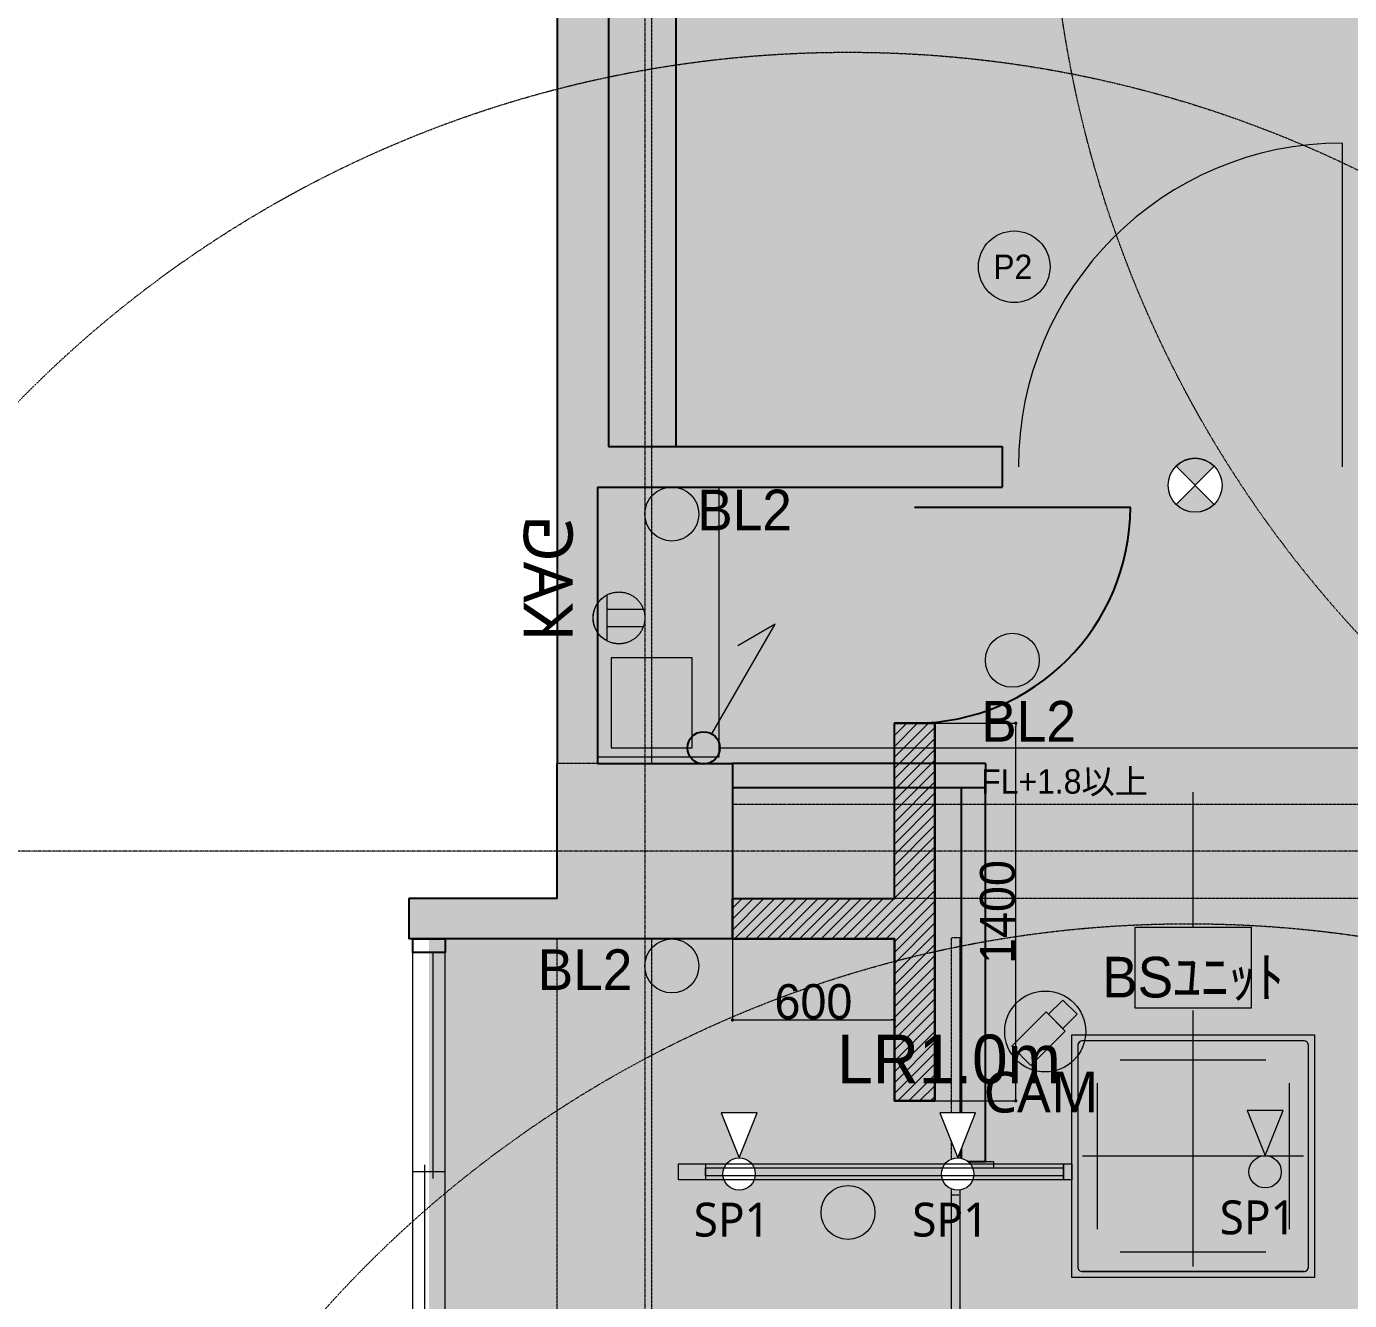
# Model space of a CAD drawing. Header units: millimetres. Extents: x -376000 to 292178, y -193032 to 188048.
# Drawn here: x -130023 to -125118, y 62184 to 66906 of the extents above; entities that cross this region are included whole.
import ezdxf

# ---------------------------------------------------------------- set-up
doc = ezdxf.new("R2010")
doc.units = ezdxf.units.MM
doc.header["$PDMODE"] = 1
doc.header["$PDSIZE"] = -2
for name, pattern in [('VW-01 短破線', [2.1161248, 1.0580624, -1.0580624]), ('ラインタイプ-1', [2.1165312, 1.0580624, -1.0584688]), ('ラインタイプ-28', [1.0581610785590276, 0.70538330078125, -0.3527777777777777]), ('ラインタイプ-6', [5.2915312, 3.175, -1.0580624, 0.3527044000000002, -0.7057644000000001])]:
    doc.linetypes.add(name, pattern=pattern)
for name, color, linetype, lineweight, true_color in [('02_0.25', 1, 'Continuous', 25, 0xff0000), ('03_0.15', 7, 'Continuous', 15, 0x990099), ('04_0.10', 7, 'Continuous', 9, 0x0099ff), ('04点線_0.10', 7, 'ラインタイプ-1', 9, 0x009dff), ('05_0.05点線', 9, 'ラインタイプ-28', 5, 0x808080), ('06一点鎖線', 7, 'ラインタイプ-6', 9, 0x9999ff), ('08_ハッチ・色', 7, 'Continuous', 5, 0x888888)]:
    doc.layers.add(name, color=color, linetype=linetype, lineweight=lineweight, true_color=true_color)
for name, color, linetype, lineweight in [('07_文字・記号', 7, 'Continuous', 9), ('_セキュリティー (2D)', 7, 'Continuous', 5), ('_塗（エリア） (2D)', 7, 'Continuous', 5), ('_塗（壁） (2D)', 7, 'Continuous', 5), ('_天井プロット (2D)', 7, 'Continuous', 5), ('_平面図(既存部) (2D)', 7, 'Continuous', 5), ('_平面図（新設） (2D)', 7, 'Continuous', 5), ('_梁 (2D)', 7, 'Continuous', 5), ('_給排水ガス (2D)', 7, 'Continuous', 5), ('_解体部 (2D)', 7, 'Continuous', 5), ('一般', 7, 'Continuous', 5), ('寸法', 7, 'Continuous', 5)]:
    doc.layers.add(name, color=color, linetype=linetype, lineweight=lineweight)
doc.styles.add('Hiragino Kaku Gothic Pro W3', font='', dxfattribs={"bigfont": 'Hiragino Kaku Gothic Pro W3'})
doc.styles.add('Hiragino Sans W3', font='', dxfattribs={"bigfont": 'Hiragino Sans W3'})
doc.styles.add('Yu Gothic UI', font='Yu Gothic UI.ttf')
doc.styles.add('Yu Gothic UI (bold)', font='Yu Gothic UI.ttf')
doc.styles.add('ＭＳ Ｐゴシック', font='MS PGothic.ttf')
doc.styles.get('Hiragino Kaku Gothic Pro W3').set_extended_font_data('Hiragino Kaku Gothic Pro W3')
doc.styles.get('Hiragino Sans W3').set_extended_font_data('Hiragino Sans W3')
doc.dimstyles.new('建具表寸法', dxfattribs={"dimtxt": 161.7816840277779, "dimasz": 0.19998779296875, "dimexe": 0, "dimexo": 0.3, "dimgap": 0.005, "dimtad": 1, "dimdsep": 46, "dimtxsty": 'Hiragino Sans W3', "dimblk": 'DOT', "dimblk1": 'DOT', "dimblk2": 'DOT', "dimcen": 0, "dimazin": 0, "dimtfac": 1, "dimtix": 1, "dimtmove": 0, "dimatfit": 0, "dimldrblk": 'VW_FILLEDARROW', "dimfxl": 1, "dimfrac": 2, "dimtolj": 1, "dimarcsym": 0})

# ---------------------------------------------------------------- blocks, each defined once
blk = doc.blocks.new('給排水ガス (2D)')
at = {"layer": '02_0.25'}
blk.add_circle((-127512.2414563408, 64231.89254476906), 60, dxfattribs=at)
at = {"layer": '04_0.10'}
for p, q in [((-127482.2414563408, 64283.85406899612), (-127247.4973886591, 64690.44272099625)), ((-127247.4973886591, 64690.44272099624), (-127385.8480552835, 64610.56592637808))]:
    blk.add_line(p, q, dxfattribs=at)
at = {"layer": '07_文字・記号', "color": 5, "lineweight": 18, "true_color": 0x0000ff}
for p, q in [((-127452.2414563408, 64231.89254476906), (-124655.2373182735, 64231.89254476906)), ((-125697.5396502057, 63567.41141934814), (-125697.5396502057, 64068.19553466448)), ((-125697.5396502057, 62930.50596046848), (-125697.5396502057, 63258.35903839576))]:
    blk.add_line(p, q, dxfattribs=at)
blk = doc.blocks.new('塗（エリア） (2D)')
at = {"layer": '08_ハッチ・色', "linetype": 'Continuous', "lineweight": 0, "true_color": 0xbbbbbb, "transparency": 33554559}
blk.add_hatch(color=9, dxfattribs=at).paths.add_polyline_path([(-127930.2373182735, 71048.55921143573), (-124930.2373182735, 71048.55921143573), (-124930.2373182735, 65248.55921143572), (-127930.2373182735, 65248.55921143572)])
at = {"layer": '08_ハッチ・色', "linetype": 'Continuous', "lineweight": 0, "true_color": 0xd9d2ae, "transparency": 33554559}
blk.add_hatch(color=9, dxfattribs=at).paths.add_polyline_path([(-126530.2373182735, 63586.0592114359), (-126530.2373182735, 63586.05921143555), (-126530.2373182735, 65248.55921143584), (-124930.2373182735, 65248.55921143608), (-124930.2373182735, 63568.55921143576), (-106642.7373182735, 63568.55921143571), (-106642.7373182735, 67761.53103135267), (-105239.9873182735, 67761.53103135267), (-105239.9873182735, 65248.55921143549), (-101330.2373182735, 65248.55921143549), (-99930.2373182735, 65248.55921143562), (-99930.2373182735, 63448.55921143549), (-99930.2373182735, 61723.55921143555), (-126530.2373182735, 61723.5592114359)])
at = {"layer": '08_ハッチ・色', "linetype": 'Continuous', "lineweight": 0, "true_color": 0xa698ff, "transparency": 33554559}
blk.add_hatch(color=181, dxfattribs=at).paths.add_polyline_path([(-127980.2373182735, 65248.55921143584), (-126512.737318273, 65248.55921143584), (-126512.737318273, 64128.55921143566), (-127980.2373182735, 64128.55921143566)])
at = {"layer": '08_ハッチ・色', "linetype": 'Continuous', "lineweight": 0, "true_color": 0xf1ff98, "transparency": 33554559}
blk.add_hatch(color=51, dxfattribs=at).paths.add_polyline_path([(-127980.2373182735, 64128.55921143566), (-126512.737318273, 64128.55921143572), (-126512.737318273, 61723.5592114359), (-128530.2373182735, 61723.5592114359), (-128530.2373182735, 63598.55921143572), (-127980.2373182735, 63598.55921143572)])
blk = doc.blocks.new('塗（壁） (2D)')
at = {"layer": '02_0.25', "linetype": 'Continuous', "lineweight": 0, "true_color": 0xaaaaaa}
for points in [[(-128055.2373182735, 70311.75457592533), (-127865.2373182735, 70311.75457592533), (-127865.2373182735, 65198.55921143572), (-128055.2373182735, 65198.55921143572)], [(-128055.2373182735, 70311.75457592533), (-127865.2373182735, 70311.75457592533), (-127865.2373182735, 65198.55921143572), (-128055.2373182735, 65198.55921143572)], [(-127865.2373182735, 65198.55921143572), (-127865.2373182735, 65348.55921143572), (-126405.2373182735, 65348.55921143572), (-126405.2373182735, 65198.55921143572)], [(-128055.2373182735, 65198.55921143572), (-127905.2373182735, 65198.55921143572), (-127905.2373182735, 64173.55921143572), (-128055.2373182735, 64173.55921143572)], [(-128055.2373182735, 64173.55921143572), (-127405.2373182735, 64173.55921143572), (-127405.2373182735, 63523.55921143572), (-128055.2373182735, 63523.55921143572)], [(-128605.2373182735, 63523.55921143572), (-128605.2373182735, 63673.55921143572), (-128055.2373182735, 63673.55921143572), (-128055.2373182735, 63523.55921143572)]]:
    blk.add_hatch(color=253, dxfattribs=at).paths.add_polyline_path(points)
at = {"layer": '08_ハッチ・色', "color": 141}
for points in [[(-126467.737318273, 64083.55921143572), (-126467.737318273, 64173.55921143572), (-127405.2373182735, 64083.55921143572), (-127405.2373182735, 64173.55921143572)], [(-126557.737318273, 62698.55921143572), (-126467.737318273, 62698.55921143572), (-126557.737318273, 64083.55921143614), (-126467.737318273, 64083.55921143614)]]:
    blk.add_solid(points, dxfattribs=at)
blk = doc.blocks.new('グループ-41')
at = {"layer": '02_0.25', "flags": 128}
for points in [[(-128590.2373182735, 63473.55921143572), (-128590.2373182735, 63523.55921143572), (-128470.2373182735, 63523.55921143572), (-128470.2373182735, 63473.55921143572)], [(-128590.2373182735, 61798.55921143572), (-128590.2373182735, 61848.55921143572), (-128470.2373182735, 61848.55921143572), (-128470.2373182735, 61798.55921143572)]]:
    blk.add_lwpolyline(points, close=True, dxfattribs=at)
at = {"layer": '03_0.15'}
for p, q in [((-128515.2373182735, 62636.05921143572), (-128515.2373182735, 63473.55921143572)), ((-128470.2373182735, 62660.74416622979), (-128590.2373182735, 62660.74416622979)), ((-128545.2373182735, 61848.55921143572), (-128545.2373182735, 62686.05921143572))]:
    blk.add_line(p, q, dxfattribs=at)
at = {"layer": '04_0.10'}
for p, q in [((-128590.2373182735, 61847.92912102387), (-128590.2373182735, 63473.55921143572)), ((-128470.2373182735, 61847.92912102387), (-128470.2373182735, 63473.55921143572))]:
    blk.add_line(p, q, dxfattribs=at)
blk = doc.blocks.new('グループ-64')
at = {"layer": '一般'}
blk.add_line((-125145.3539849402, 66473.55921143561), (-125145.3539849402, 65273.55921143562), dxfattribs=at)
blk.add_arc((-125145.3539849402, 65273.55921143562), 1200, 90, 180, dxfattribs=at)
blk = doc.blocks.new('平面図(既存部) (2D)')
at = {"layer": '02_0.25'}
for p, q in [((-128055.2373182735, 71173.55921143573), (-128055.2373182735, 64173.55921143572)), ((-127865.2373182735, 70311.75457592533), (-127865.2373182735, 65348.55921143572)), ((-127615.2373182735, 70311.75457592533), (-127615.2373182735, 65348.55921143572)), ((-127865.2373182735, 65348.55921143572), (-126405.2373182735, 65348.55921143572)), ((-126405.2373182735, 65348.55921143572), (-126405.2373182735, 65198.55921143572)), ((-127905.2373182735, 65198.55921143572), (-126405.2373182735, 65198.55921143572)), ((-127905.2373182735, 65198.55921143572), (-127905.2373182735, 64173.55921143572)), ((-128055.2373182735, 63673.55921143572), (-128055.2373182735, 64173.55921143572)), ((-127905.2373182735, 64173.55921143572), (-127405.2373182735, 64173.55921143572)), ((-127405.2373182735, 64173.55921143572), (-127405.2373182735, 63523.55921143572)), ((-128605.2373182735, 63673.55921143572), (-128605.2373182735, 63523.55921143572)), ((-128055.2373182735, 63673.55921143572), (-128605.2373182735, 63673.55921143572)), ((-128055.2373182735, 63523.55921143572), (-128605.2373182735, 63523.55921143572)), ((-127405.2373182735, 63523.55921143572), (-128054.8505722797, 63523.55921143572))]:
    blk.add_line(p, q, dxfattribs=at)
at = {"layer": '06一点鎖線'}
for p, q in [((-127730.2373182735, 72935.68380817701), (-127730.2373182735, 54935.68380817701)), ((-96430.23731827352, 63848.55921143572), (-131430.2373182735, 63848.55921143572))]:
    blk.add_line(p, q, dxfattribs=at)
at = {"layer": '02_0.25', "color": 7}
blk.add_blockref('グループ-41', (0, 0), dxfattribs=at)
at = {"layer": '一般', "color": 7, "transparency": 33554559}
blk.add_blockref('グループ-64', (0, 0), dxfattribs=at)
blk = doc.blocks.new('_Dot')
at = {"color": 0, "linetype": 'ByBlock', "lineweight": -2}
blk.add_line((-0.5, 0), (-1, 0), dxfattribs=at)
at = {"color": 0, "linetype": 'ByBlock', "const_width": 0.5}
blk.add_lwpolyline([(-0.25, 0, 1), (0.25, 0, 1)], format="xyb", close=True, dxfattribs=at)
blk = doc.blocks.new('*D310')
at = {"layer": 'Defpoints', "color": 0}
for p in [(-126655.2373182735, 64323.55921143572), (-126355.2373182735, 64323.55921143572), (-126655.2373182735, 62923.55921143572)]:
    blk.add_point(p, dxfattribs=at)
at = {"layer": '寸法', "color": 0, "lineweight": -2}
for p, q in [((-126654.9373182735, 64323.55921143572), (-126355.2373182735, 64323.55921143572)), ((-126355.2373182735, 62935.55847901385), (-126355.2373182735, 64311.5599438576)), ((-126654.9373182735, 62923.55921143572), (-126355.2373182735, 62923.55921143572))]:
    blk.add_line(p, q, dxfattribs=at)
at = {"layer": '寸法', "color": 0, "lineweight": -2, "xscale": 11.999267578125, "yscale": 11.999267578125, "zscale": 11.999267578125}
for p, rotation in [((-126355.2373182735, 64323.55921143572), 90), ((-126355.2373182735, 62923.55921143572), 270)]:
    blk.add_blockref('_Dot', p, dxfattribs=dict(at, rotation=rotation))
at = {"layer": '寸法', "color": 0, "insert": (-126422.1930617189, 63623.55921143572), "char_height": 129.4253472222222, "attachment_point": 5, "rotation": 90, "style": 'Hiragino Kaku Gothic Pro W3'}
blk.add_mtext('\\A1;1400', dxfattribs=at)
blk = doc.blocks.new('VW_FILLEDARROW')
at = {"color": 0, "linetype": 'Continuous', "lineweight": 5, "transparency": 16777216, "flags": 128}
blk.add_lwpolyline([(-161.3333333333333, 43.22913637888779), (0, 0), (-161.3333333333333, -43.22913637888784)], close=True, dxfattribs=at)
blk = doc.blocks.new('*D311')
at = {"layer": 'Defpoints', "color": 0}
for p in [(-127405.2373182735, 63523.55921143572), (-126805.2373182735, 63523.55921143572), (-126805.2373182735, 63223.55921143572)]:
    blk.add_point(p, dxfattribs=at)
at = {"layer": '寸法', "color": 0, "lineweight": -2}
for p, q in [((-127405.2373182735, 63523.25921143572), (-127405.2373182735, 63223.55921143572)), ((-126805.2373182735, 63523.25921143572), (-126805.2373182735, 63223.55921143572)), ((-127393.2380506954, 63223.55921143572), (-126817.2365858517, 63223.55921143572))]:
    blk.add_line(p, q, dxfattribs=at)
at = {"layer": '寸法', "color": 0, "lineweight": -2, "xscale": 11.999267578125, "yscale": 11.999267578125, "zscale": 11.999267578125, "rotation": 180}
blk.add_blockref('_Dot', (-127405.2373182735, 63223.55921143572), dxfattribs=at)
at = {"layer": '寸法', "color": 0, "lineweight": -2, "xscale": 11.999267578125, "yscale": 11.999267578125, "zscale": 11.999267578125}
blk.add_blockref('_Dot', (-126805.2373182735, 63223.55921143572), dxfattribs=at)
at = {"layer": '寸法', "color": 0, "insert": (-127105.2373182735, 63290.51495488112), "char_height": 129.4253472222222, "attachment_point": 5, "style": 'Hiragino Kaku Gothic Pro W3'}
blk.add_mtext('\\A1;600', dxfattribs=at)
blk = doc.blocks.new('グループ-545')
at = {"layer": '04_0.10', "flags": 128}
for points in [[(-127455.2373182735, 64198.55921143572), (-127455.2373182735, 65198.55921143572), (-127905.2373182735, 65198.55921143572), (-127905.2373182735, 64198.55921143572)], [(-127555.2373182735, 64231.89254476906), (-127555.2373182735, 64565.22587810238), (-127855.2373182735, 64565.22587810238), (-127855.2373182735, 64231.89254476906)]]:
    blk.add_lwpolyline(points, close=True, dxfattribs=at)
blk = doc.blocks.new('グループ-546')
at = {"layer": '04_0.10'}
blk.add_blockref('グループ-545', (0, 0), dxfattribs=at)
blk = doc.blocks.new('グループ-823')
at = {"layer": '03_0.15', "flags": 128}
for points in [[(-126437.7374564845, 62698.55921143572), (-126437.7374564845, 62673.55921143572), (-126562.737318273, 62673.55921143572), (-126562.737318273, 62698.55921143572)], [(-126562.7373182735, 62673.55921143572), (-126562.7373182735, 61873.55921143572), (-126592.7373182735, 61873.55921143572), (-126592.7373182735, 62673.55921143572)], [(-126457.7373182735, 61873.55921143572), (-126457.7373182735, 61848.55921143572), (-126597.7373182735, 61848.55921143572), (-126597.7373182735, 61873.55921143572)]]:
    blk.add_lwpolyline(points, close=True, dxfattribs=at)
at = {"layer": '04点線_0.10', "flags": 128}
blk.add_lwpolyline([(-126562.7373182735, 63528.55921143572), (-126562.7373182735, 62573.55921143572), (-126592.7373182735, 62573.55921143572), (-126592.7373182735, 63528.55921143572)], close=True, dxfattribs=at)
blk = doc.blocks.new('平面図（新設） (2D)')
at = {"layer": '02_0.25'}
for p, q in [((-126467.737318273, 64173.55921143617), (-127405.2373182735, 64173.55921143572)), ((-126467.737318273, 64173.55921143617), (-126467.737318273, 64083.55921143617)), ((-126467.737318273, 64083.55921143617), (-127405.2373182735, 64083.55921143572)), ((-126557.737318273, 64083.55921143614), (-126557.737318273, 62698.55921143572)), ((-126467.737318273, 62698.55921143572), (-126467.7373182735, 64083.55921143614)), ((-126557.7373182727, 62698.55921143572), (-126467.7373182733, 62698.55921143572))]:
    blk.add_line(p, q, dxfattribs=at)
at = {"layer": '04_0.10'}
blk.add_blockref('グループ-546', (0, 0), dxfattribs=at)
at = {"layer": '04_0.10', "color": 7}
blk.add_blockref('グループ-823', (0, 0), dxfattribs=at)
blk = doc.blocks.new('KAGコンセント')
at = {"layer": '07_文字・記号', "linetype": 'Continuous', "lineweight": 0, "true_color": 0x63c3ff}
blk.add_hatch(color=151, dxfattribs=at).paths.add_polyline_path([(-200.0825263318893, 89.54579619809977), (-199.881564437566, 95.92272923915354), (-199.2786787545961, 102.1919671256205), (-198.2738692829797, 108.3535098575007), (-196.8671360227167, 114.4073574347941), (-195.058478973807, 120.3535098575007), (-192.8478981362508, 126.1919671256205), (-190.2353935100481, 131.9227292391535), (-187.2209650951987, 137.5457961980998), (-183.858460468996, 142.9679012627226), (-180.2017272087332, 148.0957776932855), (-176.2507653144104, 152.9294254897884), (-172.0055747860276, 157.4688446522314), (-167.4661556235847, 161.7140351806144), (-162.6325078270817, 165.6649970749375), (-157.5046313965186, 169.3217303352006), (-152.0825263318955, 172.6842349614037), (-146.459459372949, 175.6986633762535), (-140.7286972594158, 178.3111680024567), (-134.890239991296, 180.5217488400132), (-128.9440875685895, 182.3304058889231), (-122.8902399912963, 183.7371391491864), (-116.7286972594164, 184.741948620803), (-110.4594593729498, 185.344834303773), (-104.0825263318966, 185.5457961980963), (-97.70559329084331, 185.344834303773), (-91.43635540437677, 184.741948620803), (-85.27481267249689, 183.7371391491864), (-79.22096509520368, 182.3304058889231), (-73.27481267249716, 180.5217488400132), (-67.43635540437731, 178.3111680024567), (-61.70559329084414, 175.6986633762535), (-56.08252633189765, 172.6842349614037), (-50.66042126727447, 169.3217303352006), (-45.53254483671117, 165.6649970749375), (-40.69889704020778, 161.7140351806144), (-36.15947787776428, 157.4688446522314), (-31.9142873493807, 152.9294254897884), (-27.96332545505701, 148.0957776932855), (-24.30659219479323, 142.9679012627226), (-20.94408756858935, 137.5457961980998), (-17.9296591537388, 131.9227292391535), (-15.31715452753498, 126.1919671256205), (-13.10657368997791, 120.3535098575007), (-11.29791664106757, 114.4073574347941), (-9.89118338080398, 108.3535098575007), (-8.886373909187128, 102.1919671256205), (-8.283488226217017, 95.92272923915354), (-8.082526331893646, 89.54579619809977), (-8.283488226217017, 83.16886315704599), (-8.886373909187128, 76.89962527057901), (-9.89118338080398, 70.73808253869882), (-11.29791664106757, 64.68423496140542), (-13.10657368997791, 58.73808253869882), (-15.31715452753498, 52.899625270579), (-17.9296591537388, 47.16886315704599), (-20.94408756858935, 41.54579619809977), (-24.30659219479323, 36.12369113347686), (-27.96332545505701, 30.99581470291381), (-31.9142873493807, 26.16216690641061), (-36.15947787776428, 21.62274774396726), (-40.69889704020778, 17.37755721558376), (-45.53254483671117, 13.42659532126012), (-50.66042126727447, 9.769862060996324), (-56.08252633189765, 6.40735743479238), (-61.70559329084414, 3.39292901994174), (-67.43635540437731, 0.7804243937378508), (-73.27481267249716, -1.430156443819286), (-79.22096509520368, -3.238813492729672), (-85.27481267249689, -4.645546752993304), (-91.43635540437677, -5.650356224610182), (-97.70559329084331, -6.253241907580312), (-104.0825263318966, -6.454203801903688), (-110.4594593729498, -6.253241907580312), (-116.7286972594164, -5.650356224610182), (-122.8902399912963, -4.645546752993304), (-128.9440875685895, -3.238813492729672), (-134.890239991296, -1.430156443819286), (-140.7286972594158, 0.7804243937378508), (-146.459459372949, 3.39292901994174), (-152.0825263318955, 6.40735743479238), (-157.5046313965186, 9.769862060996324), (-162.6325078270817, 13.42659532126012), (-167.4661556235847, 17.37755721558376), (-172.0055747860276, 21.62274774396726), (-176.2507653144104, 26.16216690641061), (-180.2017272087332, 30.99581470291381), (-183.858460468996, 36.12369113347686), (-187.2209650951987, 41.54579619809977), (-190.2353935100481, 47.16886315704599), (-192.8478981362508, 52.899625270579), (-195.058478973807, 58.73808253869882), (-196.8671360227167, 64.68423496140542), (-198.2738692829797, 70.73808253869882), (-199.2786787545961, 76.89962527057901), (-199.881564437566, 83.16886315704599)])
at = {"layer": '07_文字・記号', "linetype": 'Continuous', "lineweight": 0}
h = blk.add_hatch(color=7, dxfattribs=at)
edge = h.paths.add_edge_path()
edge.add_arc((-104.0825263318809, 89.54579619811767), 96.00000000002139, 207.8181392846569, 269.9999999999937)
edge.add_arc((-104.0825263318915, 89.54579619808203), 95.99999999998572, 270, 332.1818607153559)
edge.add_line((-19.17693169879819, 44.74579619810322), (-188.9881209649957, 44.74579619810322))
at = {"layer": '07_文字・記号', "color": 7, "linetype": 'Continuous', "lineweight": 5}
for p, q in [((-136.0825263318907, 44.74579619810322), (-136.0825263318907, 180.0554641899708)), ((-72.08252633189221, 44.74579619810322), (-72.08252633189221, 180.0554641899708))]:
    blk.add_line(p, q, dxfattribs=at)
at = {"layer": '07_文字・記号', "color": 7, "linetype": 'Continuous', "lineweight": 5, "flags": 128}
blk.add_lwpolyline([(-188.9881209649957, 44.74579619810322, 0.2781792779259646), (-104.0825263318915, -6.454203801903688, 0.2781792779260546), (-19.17693169879819, 44.74579619810322), (-188.9881209649957, 44.74579619810322)], format="xyb", close=True, dxfattribs=at)
at = {"layer": '07_文字・記号', "color": 7, "linetype": 'Continuous', "lineweight": 5}
blk.add_open_spline([(-200.0825263318893, 89.54579619809977), (-200.0825263318893, 115.2689186714884), (-174.3594038585081, 159.8226737247111), (-129.8056488052829, 185.5457961980963), (-78.35940385851022, 185.5457961980963), (-33.80564880528506, 159.8226737247111), (-8.082526331893646, 115.2689186714884), (-8.082526331893646, 63.82267372471107), (-33.80564880528506, 19.26891867148845), (-78.35940385851022, -6.454203801903688), (-129.8056488052829, -6.454203801903688), (-174.3594038585081, 19.26891867148845), (-200.0825263318893, 63.82267372471107), (-200.0825263318893, 89.54579619809977)], degree=2, dxfattribs=at)
at = {"layer": '07_文字・記号', "color": 7, "insert": (-192.7285213257371, -82.39812741302168), "char_height": 180.9088541666667, "attachment_point": 1, "line_spacing_factor": 1.007907314816854, "style": 'Yu Gothic UI'}
blk.add_mtext('KAG', dxfattribs=at)
blk = doc.blocks.new('グループ-1184')
at = {"color": 255}
blk.add_wipeout([(66.66666666666661, 218.38048195759038), (-66.66666666666669, 218.38048195759038), (-1.0658141036401503e-14, 51.71381529092378)], dxfattribs=at).dxf.layer = '07_文字・記号'
at = {"layer": '07_文字・記号', "color": 160, "true_color": 0x003dff, "flags": 128}
blk.add_lwpolyline([(66.66666666666664, 218.3804819575904), (-66.6666666666667, 218.3804819575904), (-4e-15, 51.71381529092378)], close=True, dxfattribs=at)
at = {"color": 255}
blk.add_wipeout([(37.71805487171424, -54.94824999442716), (32.96274992697249, -58.42057527335727), (27.88999568116196, -61.41007896490771), (22.548645530719334, -63.887970514299866), (16.990139597472407, -65.8303864713598), (11.268009332146741, -67.21862030858844), (5.4373619772320465, -68.03930257524746), (-0.44565014588780927, -68.28452965247837), (-6.324370414485617, -67.95193986947271), (-12.142183538739383, -67.04473624765285), (-17.84306079792239, -65.57165565382489), (-23.372099627612183, -63.54688465937518), (-28.676052361398778, -60.989922915832636), (-33.70383903502033, -57.92539536256507), (-38.40703931434206, -54.382815075151626), (-42.740358809643325, -50.396299038331435), (-46.66206528535096, -46.004239580790454), (-50.13439056428108, -41.2489346360487), (-53.1238942558315, -36.1761803902382), (-55.60178580522366, -30.83483023979558), (-57.54420176228357, -25.276324306548645), (-58.93243559951221, -19.55419404122297), (-59.753117866171245, -13.723546686308282), (-59.998344943402145, -7.840534563188413), (-59.665755160396486, -1.9618142945906243), (-58.75855153857663, 3.85599882966315), (-57.28547094474868, 9.556876088846167), (-55.260699950298964, 15.085914918535934), (-52.70373820675642, 20.38986765232255), (-49.63921065348885, 25.417654325944085), (-46.0966303660754, 30.120854605265805), (-42.11011432925523, 34.45417410056706), (-37.71805487171425, 38.37588057627471), (-32.962749926972506, 41.84820585520487), (-27.889995681161974, 44.83770954675526), (-22.548645530719348, 47.31560109614742), (-16.99013959747242, 49.25801705320734), (-11.268009332146756, 50.646250890435994), (-5.437361977232061, 51.466933157094985), (0.44565014588779506, 51.71216023432592), (6.324370414485603, 51.37957045132026), (12.142183538739369, 50.4723668295004), (17.843060797922377, 48.999286235672486), (23.37209962761217, 46.97451524122275), (28.676052361398764, 44.41755349768019), (33.703839035020316, 41.35302594441262), (38.40703931434204, 37.81044565699918), (42.74035880964331, 33.823929620179), (46.66206528535095, 29.431870162638006), (50.13439056428106, 24.676565217896297), (53.12389425583149, 19.60381097208574), (55.60178580522365, 14.262460821643117), (57.544201762283556, 8.703954888396197), (58.932435599512196, 2.981824623070537), (59.75311786617123, -2.8488227318441517), (59.99834494340213, -8.731834854964035), (59.66575516039647, -14.610555123561824), (58.75855153857662, -20.428368247815612), (57.28547094474867, -26.129245506998615), (55.26069995029895, -31.658284336688396), (52.703738206756405, -36.962237070474984), (49.63921065348884, -41.99002374409655), (46.09663036607539, -46.69322402341827), (42.11011432925522, -51.026543518719535)], dxfattribs=at).dxf.layer = '07_文字・記号'
at = {"layer": '07_文字・記号', "color": 160, "true_color": 0x003dff}
blk.add_circle((0, -8.286184709076224), 60.00000000000001, dxfattribs=at)
blk = doc.blocks.new('照明(スポット)-1')
at = {"layer": '07_文字・記号', "color": 160, "true_color": 0x003dff}
blk.add_blockref('グループ-1184', (0, 0), dxfattribs=at)
at = {"layer": '07_文字・記号', "color": 160, "true_color": 0x003dff, "transparency": 33554687, "insert": (-168.4634551339679, -114.4578137600021), "char_height": 125.6311487268519, "attachment_point": 1, "line_spacing_factor": 1.030179951983436, "style": 'Yu Gothic UI (bold)'}
blk.add_mtext('SP1', dxfattribs=at)
blk = doc.blocks.new('グループ-1166')
at = {"layer": '07_文字・記号', "linetype": 'Continuous', "lineweight": 0, "true_color": 0x02abea}
blk.add_hatch(color=140, dxfattribs=at).paths.add_polyline_path([(-450.0000000004075, 450.0000000004278), (450.0000000004104, 450.0000000004278), (450.0000000004104, -450.0000000004075), (-450.0000000004075, -450.0000000004075)])
at = {"layer": '07_文字・記号'}
for p, q in [((-427.6611367129808, 409.5401757407817), (-427.6611367129808, -409.5401757415966)), ((409.6543520105333, 427.5419417075026), (-409.6543520088744, 427.5419417075026)), ((8.294592e-10, -409.5401757415966), (8.294592e-10, 409.5401757407817)), ((427.6611367146252, -409.5401757415966), (427.6611367146252, 409.5401757407817)), ((270.1017705574341, 355.5348778430488), (-270.1017705557751, 355.5348778430488)), ((-355.6339978990292, 270.0264894992579), (-355.6339978990292, -270.0264895000728)), ((355.6339978982287, 270.0264894992579), (355.6339978982287, -270.0264895000728)), ((409.6543520105333, 8.149073e-10), (-409.6543520088744, 8.149073e-10)), ((270.1017705574341, -355.5348778414191), (-270.1017705557751, -355.5348778414191)), ((409.6543520105333, -427.5419417083177), (-409.6543520088744, -427.5419417083177))]:
    blk.add_line(p, q, dxfattribs=at)
at = {"layer": '07_文字・記号', "flags": 128}
blk.add_lwpolyline([(-450.0000000004075, 450.0000000004278), (450.0000000004104, 450.0000000004278), (450.0000000004104, -450.0000000004075), (-450.0000000004075, -450.0000000004075)], close=True, dxfattribs=at)
for points in [[(-409.6543520088744, 427.5419417075026, 0.1988611462541293), (-422.3870715807278, 422.2693465298289, 0.1989335812276991), (-427.6611367129808, 409.5401757407817)], [(-409.6543520088744, 427.5419417075026, 0.4141323575096176), (-427.6611367129808, 409.5401757407817), (-427.6611367129808, -409.5401757415966)], [(427.6611367146252, 409.5401757407817, 0.4142956472155489), (409.6543520105333, 427.5419417075026), (-409.6543520088744, 427.5419417075026)], [(427.6611367146252, 409.5401757407817, 0.1989635995639824), (422.3870715823796, 422.2693465298289, 0.1988911436493458), (409.6543520105333, 427.5419417075026)], [(409.6543520105333, -427.5419417083177, 0.4141323574298552), (427.6611367146252, -409.5401757415966), (427.6611367146252, 409.5401757407817)], [(-427.6611367129808, -409.5401757415966, 0.1989635995818872), (-422.3870715807278, -422.2693465294215, 0.1988911436667478), (-409.6543520088744, -427.5419417083177)], [(-427.6611367129808, -409.5401757415966, 0.1989635995818872), (-422.3870715807278, -422.2693465294215, 0.1988911436667478), (-409.6543520088744, -427.5419417083177)], [(-427.6611367129808, -409.5401757415966, 0.4142956472153121), (-409.6543520088744, -427.5419417083177), (409.6543520105333, -427.5419417083177)], [(409.6543520105333, -427.5419417083177, 0.1988611462968291), (422.3870715823796, -422.2693465294215, 0.1989335811496913), (427.6611367146252, -409.5401757415966)]]:
    blk.add_lwpolyline(points, format="xyb", dxfattribs=at)
at = {"layer": '07_文字・記号', "insert": (8.294592e-10, 237.6217404526404), "char_height": 1.507573784722222, "attachment_point": 2, "line_spacing_factor": 0.9980396907557102, "style": 'ＭＳ Ｐゴシック'}
blk.add_mtext('AC', dxfattribs=at)
blk = doc.blocks.new('シンボル-5')
at = {"layer": '07_文字・記号'}
blk.add_blockref('グループ-1166', (0, 0), dxfattribs=at)
blk = doc.blocks.new('グループ-1341')
at = {"layer": '07_文字・記号', "color": 160, "linetype": 'Continuous', "lineweight": 5, "true_color": 0x003dff, "transparency": 33554687, "flags": 128}
for points in [[(-126177.5396502061, 62630.74416622979), (-127605.2373182735, 62630.74416622979), (-127605.2373182735, 62690.74416622979), (-126177.5396502061, 62690.74416622979)], [(-127505.2373182735, 62630.74416622979), (-127605.2373182735, 62630.74416622979), (-127605.2373182735, 62690.74416622979), (-127505.2373182735, 62690.74416622979)], [(-126147.5396502061, 62630.74416622979), (-126177.5396502061, 62630.74416622979), (-126177.5396502061, 62690.74416622979), (-126147.5396502061, 62690.74416622979)], [(-126177.5396502061, 62645.74416622979), (-127505.2373182735, 62645.74416622979), (-127505.2373182735, 62675.74416622979), (-126177.5396502061, 62675.74416622979)]]:
    blk.add_lwpolyline(points, close=True, dxfattribs=at)
at = {"layer": '07_文字・記号', "color": 160, "true_color": 0x003dff, "insert": (-126602.6021047138, 63077.3567841878), "char_height": 180.9088541666667, "attachment_point": 5, "line_spacing_factor": 1.007907314816854, "style": 'ＭＳ Ｐゴシック'}
blk.add_mtext('LR1.0m', dxfattribs=at)
blk = doc.blocks.new('グループ-1342')
at = {"layer": '07_文字・記号', "linetype": 'Continuous', "lineweight": 0, "true_color": 0x02abea, "transparency": 33554687}
blk.add_hatch(color=140, dxfattribs=at).paths.add_polyline_path([(-125482.5396502057, 63567.41141934814), (-125482.5396502057, 63267.41141934814), (-125912.5396502057, 63267.41141934814), (-125912.5396502057, 63567.41141934814)])
at = {"layer": '07_文字・記号', "color": 7, "linetype": 'Continuous', "lineweight": 5, "transparency": 33554687, "flags": 128}
blk.add_lwpolyline([(-125482.5396502057, 63567.41141934814), (-125482.5396502057, 63267.41141934814), (-125912.5396502057, 63267.41141934814), (-125912.5396502057, 63567.41141934814)], close=True, dxfattribs=at)
at = {"layer": '07_文字・記号', "color": 7, "insert": (-125697.5396502057, 63457.44697242355), "char_height": 150.7573784722222, "attachment_point": 2, "line_spacing_factor": 1.006497654236691, "style": 'ＭＳ Ｐゴシック'}
blk.add_mtext('BSﾕﾆｯﾄ', dxfattribs=at)
blk = doc.blocks.new('非常用照明')
at = {"layer": '07_文字・記号', "linetype": 'Continuous', "lineweight": 0, "true_color": 0x00d136}
h = blk.add_hatch(color=102, dxfattribs=at)
edge = h.paths.add_edge_path()
edge.add_arc((0, 0), 100, 0, 360)
at = {"layer": '07_文字・記号', "color": 92, "true_color": 0x14b500}
blk.add_circle((0, 0), 100, dxfattribs=at)
blk = doc.blocks.new('誘導灯')
at = {"color": 255}
blk.add_wipeout([(100, 7.275957614183426e-12), (99.5184726672197, -9.80171403294878), (98.07852804032306, -19.509032201605578), (95.69403357322088, -29.028467725438986), (92.38795325112868, -38.26834323650172), (88.1921264348355, -47.13967368259247), (83.14696123025452, -55.55702330195294), (77.3010453362737, -63.439328416357256), (70.71067811865474, -70.71067811864748), (63.43932841636454, -77.30104533626641), (55.557023301960214, -83.14696123024726), (47.139673682599756, -88.19212643482823), (38.268343236508976, -92.38795325112142), (29.028467725446237, -95.6940335732136), (19.50903220161282, -98.07852804031577), (9.80171403295606, -99.51847266721244), (0, -99.99999999999272), (-9.80171403295606, -99.51847266721244), (-19.50903220161282, -98.07852804031577), (-29.028467725446237, -95.6940335732136), (-38.268343236508976, -92.38795325112142), (-47.139673682599756, -88.19212643482823), (-55.557023301960214, -83.14696123024726), (-63.43932841636454, -77.30104533626641), (-70.71067811865474, -70.71067811864748), (-77.3010453362737, -63.439328416357256), (-83.14696123025452, -55.55702330195294), (-88.1921264348355, -47.13967368259247), (-92.38795325112868, -38.26834323650172), (-95.69403357322088, -29.028467725438986), (-98.07852804032306, -19.509032201605578), (-99.5184726672197, -9.80171403294878), (-100, 7.275957614183426e-12), (-99.5184726672197, 9.801714032963332), (-98.07852804032306, 19.50903220162013), (-95.69403357322088, 29.028467725453538), (-92.38795325112868, 38.268343236516245), (-88.1921264348355, 47.139673682607025), (-83.14696123025452, 55.55702330196749), (-77.3010453362737, 63.43932841637178), (-70.71067811865474, 70.71067811866203), (-63.43932841636454, 77.30104533628099), (-55.557023301960214, 83.14696123026181), (-47.139673682599756, 88.19212643484275), (-38.268343236508976, 92.38795325113597), (-29.028467725446237, 95.69403357322813), (-19.50903220161282, 98.0785280403303), (-9.80171403295606, 99.518472667227), (0, 100.00000000000728), (9.80171403295606, 99.518472667227), (19.50903220161282, 98.0785280403303), (29.028467725446237, 95.69403357322813), (38.268343236508976, 92.38795325113597), (47.139673682599756, 88.19212643484275), (55.557023301960214, 83.14696123026181), (63.43932841636454, 77.30104533628099), (70.71067811865474, 70.71067811866203), (77.3010453362737, 63.43932841637178), (83.14696123025452, 55.55702330196749), (88.1921264348355, 47.139673682607025), (92.38795325112868, 38.268343236516245), (95.69403357322088, 29.028467725453538), (98.07852804032306, 19.50903220162013), (99.5184726672197, 9.801714032963332)], dxfattribs=at).dxf.layer = '07_文字・記号'
at = {"layer": '07_文字・記号', "linetype": 'Continuous', "lineweight": 0, "true_color": 0x00d136}
h = blk.add_hatch(color=102, dxfattribs=at)
edge = h.paths.add_edge_path()
edge.add_arc((5.82057e-11, -2.37712e-11), 99.99999999998741, 45.00000000003615, 134.9999999999874)
edge.add_line((-70.71067811857209, 70.71067811863759), (70.71067811863033, -70.71067811863759))
edge.add_arc((-3.64e-12, 7.7041e-12), 99.9999999999786, 225.0000000000341, 314.99999999999545, ccw=False)
edge.add_line((-70.71067811860121, -70.71067811867397), (70.71067811865942, 70.71067811866669))
at = {"layer": '07_文字・記号', "color": 92, "true_color": 0x14b500, "flags": 128}
blk.add_lwpolyline([(70.71067811865942, 70.71067811866669, 0.4142135623728459), (-70.71067811857209, 70.71067811863759), (70.71067811863031, -70.71067811863759, -0.4142135623728974), (-70.71067811860121, -70.71067811867397)], format="xyb", close=True, dxfattribs=at)
at = {"layer": '07_文字・記号', "color": 92, "true_color": 0x14b500}
blk.add_circle((0, 7.276000000000001e-12), 100, dxfattribs=at)
blk = doc.blocks.new('天井プロット (2D)')
at = {"layer": '07_文字・記号', "color": 100, "linetype": 'VW-01 短破線', "true_color": 0x00ff3f}
blk.add_circle((-121930, 67575), 4299.999999999994, dxfattribs=at)
at = {"layer": '07_文字・記号', "color": 160, "true_color": 0x0036e9}
for centre, radius in [((-126360.8026062981, 66015.00000000001), 132.6939773579361), ((-126360.8026062981, 66015.00000000001), 132.6939773579361), ((-127630.0439452766, 65098.55921143572), 100.000000000003), ((-126367.7373182735, 64556.37733319664), 100.000000000003), ((-127630.0439452766, 63423.55921143572), 100.000000000003)]:
    blk.add_circle(centre, radius, dxfattribs=at)
at = {"layer": '07_文字・記号', "xscale": -1, "rotation": 270}
blk.add_blockref('KAGコンセント', (-127915.5831144716, 64817.64173776763), dxfattribs=at)
at = {"layer": '07_文字・記号', "color": 7, "transparency": 33554687}
blk.add_blockref('グループ-1342', (0, 0), dxfattribs=at)
at = {"layer": '07_文字・記号'}
for p in [(-125430.6240642673, 62669.03035093888), (-127380.6240642673, 62660.74416622979), (-126570.4322766422, 62660.74416622979)]:
    blk.add_blockref('照明(スポット)-1', p, dxfattribs=at)
at = {"layer": '07_文字・記号', "color": 7}
blk.add_blockref('非常用照明', (-126976.9863349772, 62510), dxfattribs=at)
at = {"layer": '07_文字・記号', "color": 160, "true_color": 0x0036e9, "attachment_point": 1, "style": 'ＭＳ Ｐゴシック'}
for s, insert, char_height, line_spacing_factor in [('P2', (-126438.5266060559, 66060.08720486112), 90.454427083333, 1.003208446216313), ('P2', (-126438.5266060559, 66060.08720486112), 90.454427083333, 1.003208446216313), ('BL2', (-127535.9963095531, 65188.99204068111), 150.7573784722222, 1.006497654236691), ('BL2{\\H0.6x;\\PFL+1.8以上}', (-126483.1168139133, 64405.69860055776), 150.7573784722222, 1.006497654236691), ('BL2', (-128127.2991593997, 63485.20460069444), 150.7573784722222, 1.006497654236691)]:
    blk.add_mtext(s, dxfattribs=dict(at, insert=insert, char_height=char_height, line_spacing_factor=line_spacing_factor))
at = {"layer": '07_文字・記号', "color": 100, "linetype": 'VW-01 短破線', "true_color": 0x00ff3f}
for centre in [(-126976.9863349772, 62510), (-125715, 59280)]:
    blk.add_circle(centre, 4299.999999999994, dxfattribs=at)
at = {"layer": '02_0.25', "color": 7}
blk.add_blockref('グループ-1341', (0, 0), dxfattribs=at)
at = {"layer": '07_文字・記号', "color": 7}
blk.add_blockref('シンボル-5', (-125697.5396502048, 62718.63096046929), dxfattribs=at)
blk.add_blockref('誘導灯', (-125690.0849984551, 65204.99999999999), dxfattribs=at)
blk = doc.blocks.new('グループ-1468')
at = {"layer": '04_0.10', "linetype": 'Continuous', "lineweight": 0, "true_color": 0xafb9da}
h = blk.add_hatch(color=9, dxfattribs=at)
edge = h.paths.add_edge_path()
edge.add_arc((-3.638e-12, 95.70960453265364), 150, 0, 360)
at = {"layer": '04_0.10', "color": 7, "lineweight": 13, "flags": 128}
for points in [[(65.54736992953245, 106.3162062504535), (12.51436134054138, 159.3492148394446), (65.54736992953245, 212.3822234284357), (118.5803785185235, 159.3492148394446)], [(-52.893015919199, -29.80184912795598), (-123.6036940378538, 40.90882899069879), (3.675526575724803, 168.1880496042774), (74.38620469437956, 97.47737148562258)]]:
    blk.add_lwpolyline(points, close=True, dxfattribs=at)
at = {"layer": '04_0.10', "color": 7, "lineweight": 13}
blk.add_circle((-3.638e-12, 95.70960453265364), 150, dxfattribs=at)
blk = doc.blocks.new('防犯カメラ')
at = {"layer": '04_0.10'}
blk.add_blockref('グループ-1468', (0, 0), dxfattribs=at)
at = {"layer": '04_0.10', "color": 7, "insert": (-228.8232421875036, -130.175), "char_height": 150.7573784722222, "attachment_point": 4, "line_spacing_factor": 1.006497654236691, "style": 'Yu Gothic UI'}
blk.add_mtext('CAM', dxfattribs=at)
blk = doc.blocks.new('セキュリティー (2D)')
at = {"layer": '04_0.10'}
blk.add_blockref('防犯カメラ', (-126245.7845596138, 63085), dxfattribs=at)
blk = doc.blocks.new('梁 (2D)')
at = {"layer": '05_0.05点線', "color": 7, "linetype": 'ラインタイプ-1', "flags": 128}
for points in [[(-128055.2373182735, 70311.75457592533), (-127705.2373182735, 70311.75457592533), (-127705.2373182735, 64173.55921143572), (-128055.2373182735, 64173.55921143572)], [(-127405.0439452766, 63673.55921143572), (-127405.0439452766, 64023.55921143572), (-121155.0439452766, 64023.55921143572), (-121155.0439452766, 63673.55921143572)], [(-128055.2373182735, 63523.55921143572), (-127705.2373182735, 63523.55921143572), (-127705.2373182735, 57173.55921143572), (-128055.2373182735, 57173.55921143572)]]:
    blk.add_lwpolyline(points, close=True, dxfattribs=at)
blk = doc.blocks.new('解体部 (2D)')
at = {"layer": '02_0.25', "linetype": 'Continuous', "lineweight": 5}
h = blk.add_hatch(dxfattribs=at)
h.set_pattern_fill('デフォルトハッチング-1', style=0, pattern_type=2)
h.set_pattern_definition([(45, (47.62499999999999, -79.375), (47.45104087697784, 7.238695993849825), [])])
h.paths.add_polyline_path([(-127405.2373182735, 63673.55921143572), (-126805.2373182735, 63673.55921143572), (-126805.2373182735, 64323.55921143572), (-126655.2373182735, 64323.55921143572), (-126655.2373182735, 62923.55921143572), (-126805.2373182735, 62923.55921143572), (-126805.2373182735, 63523.55921143572), (-127405.2373182735, 63523.55921143572)])
at = {"layer": '02_0.25'}
for p, q in [((-126730.2373182735, 65123.55921143572), (-125930.2373182735, 65123.55921143572)), ((-126655.2373182735, 64323.55921143572), (-126805.2373182735, 64323.55921143572)), ((-126805.2373182735, 63673.55921143572), (-126805.2373182735, 64323.55921143572)), ((-126655.2373182735, 62923.55921143572), (-126655.2373182735, 64323.55921143572)), ((-127405.2373182735, 63673.55921143572), (-126805.2373182735, 63673.55921143572)), ((-127405.2373182735, 63523.55921143572), (-126805.2373182735, 63523.55921143572)), ((-126805.2373182735, 63523.55921143572), (-126805.2373182735, 62923.55921143572)), ((-126805.2373182735, 62923.55921143572), (-126655.2373182735, 62923.55921143572))]:
    blk.add_line(p, q, dxfattribs=at)
at = {"layer": '02_0.25', "flags": 128}
blk.add_lwpolyline([(-127405.2373182735, 63673.55921143572), (-126805.2373182735, 63673.55921143572), (-126805.2373182735, 64323.55921143572), (-126655.2373182735, 64323.55921143572), (-126655.2373182735, 62923.55921143572), (-126805.2373182735, 62923.55921143572), (-126805.2373182735, 63523.55921143572), (-127405.2373182735, 63523.55921143572)], close=True, dxfattribs=at)
at = {"layer": '02_0.25'}
blk.add_arc((-126730.2373182735, 65123.55921143572), 800, 270, 0, dxfattribs=at)
at = {"layer": '寸法'}
dim = blk.add_linear_dim(base=(-126355.2373182735, 64323.55921143572), p1=(-126655.2373182735, 62923.55921143572), p2=(-126655.2373182735, 64323.55921143572), angle=270, dimstyle='建具表寸法', override={"dimtxt": 129.4253472222222, "dimasz": 11.999267578125, "dimgap": 0.3, "dimpost": '<>', "dimtxsty": 'Hiragino Kaku Gothic Pro W3', "dimtmove": 2}, dxfattribs=at)
dim.commit()
dim.dimension.update_dxf_attribs({"geometry": '*D310', "text_midpoint": (-126422.1930617189, 63623.55921143572)})
dim = blk.add_linear_dim(base=(-126805.2373182735, 63223.55921143572), p1=(-127405.2373182735, 63523.55921143572), p2=(-126805.2373182735, 63523.55921143572), dimstyle='建具表寸法', override={"dimtxt": 129.4253472222222, "dimasz": 11.999267578125, "dimgap": 0.3, "dimpost": '<>', "dimtxsty": 'Hiragino Kaku Gothic Pro W3', "dimtmove": 2}, dxfattribs=at)
dim.commit()
dim.dimension.update_dxf_attribs({"geometry": '*D311', "text_midpoint": (-127105.2373182735, 63290.51495488112)})

msp = doc.modelspace()

# ---------------------------------------------------------------- block references
at = {"layer": '_塗（エリア） (2D)'}
msp.add_blockref('塗（エリア） (2D)', (0, 0), dxfattribs=at)
at = {"layer": '_塗（壁） (2D)'}
msp.add_blockref('塗（壁） (2D)', (0, 0), dxfattribs=at)
at = {"layer": '_給排水ガス (2D)'}
msp.add_blockref('給排水ガス (2D)', (0, 0), dxfattribs=at)

# ---------------------------------------------------------------- next in the draw order: block references
at = {"layer": '_平面図(既存部) (2D)'}
msp.add_blockref('平面図(既存部) (2D)', (0, 0), dxfattribs=at)

# ---------------------------------------------------------------- next in the draw order: block references
at = {"layer": '_解体部 (2D)'}
msp.add_blockref('解体部 (2D)', (0, 0), dxfattribs=at)

# ---------------------------------------------------------------- next in the draw order: block references
at = {"layer": '_平面図（新設） (2D)'}
msp.add_blockref('平面図（新設） (2D)', (0, 0), dxfattribs=at)

# ---------------------------------------------------------------- next in the draw order: block references
at = {"layer": '_天井プロット (2D)'}
msp.add_blockref('天井プロット (2D)', (0, 0), dxfattribs=at)

# ---------------------------------------------------------------- next in the draw order: block references
at = {"layer": '_セキュリティー (2D)'}
msp.add_blockref('セキュリティー (2D)', (0, 0), dxfattribs=at)

# ---------------------------------------------------------------- next in the draw order: block references
at = {"layer": '_梁 (2D)'}
msp.add_blockref('梁 (2D)', (0, 0), dxfattribs=at)

doc.saveas('drawing.dxf')
